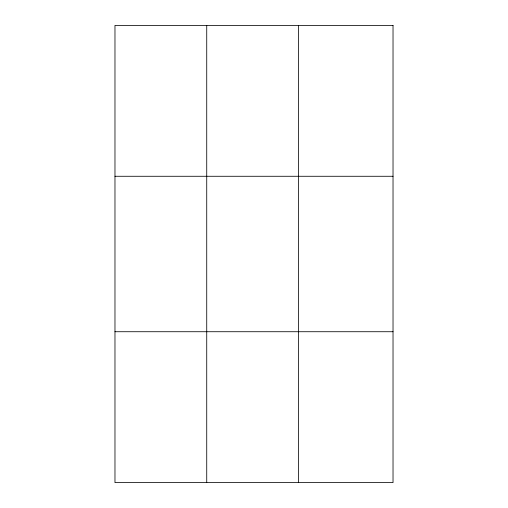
<?xml version="1.0" encoding="UTF-8"?>
<svg xmlns="http://www.w3.org/2000/svg" width="508" height="508" viewBox="0 0 508 508"><rect width="100%" height="100%" fill="white"/><g stroke="black" fill="none" stroke-linecap="round" stroke-linejoin="round"><path stroke-width="0.76" d="M298.488 482.6L298.488 25.4M114.973 176.276L393.027 176.276M114.973 331.724L393.027 331.724M206.731 25.4L206.731 482.6M393.027 25.4L393.027 482.6L114.973 482.6L114.973 25.4L393.027 25.4"/></g></svg>
